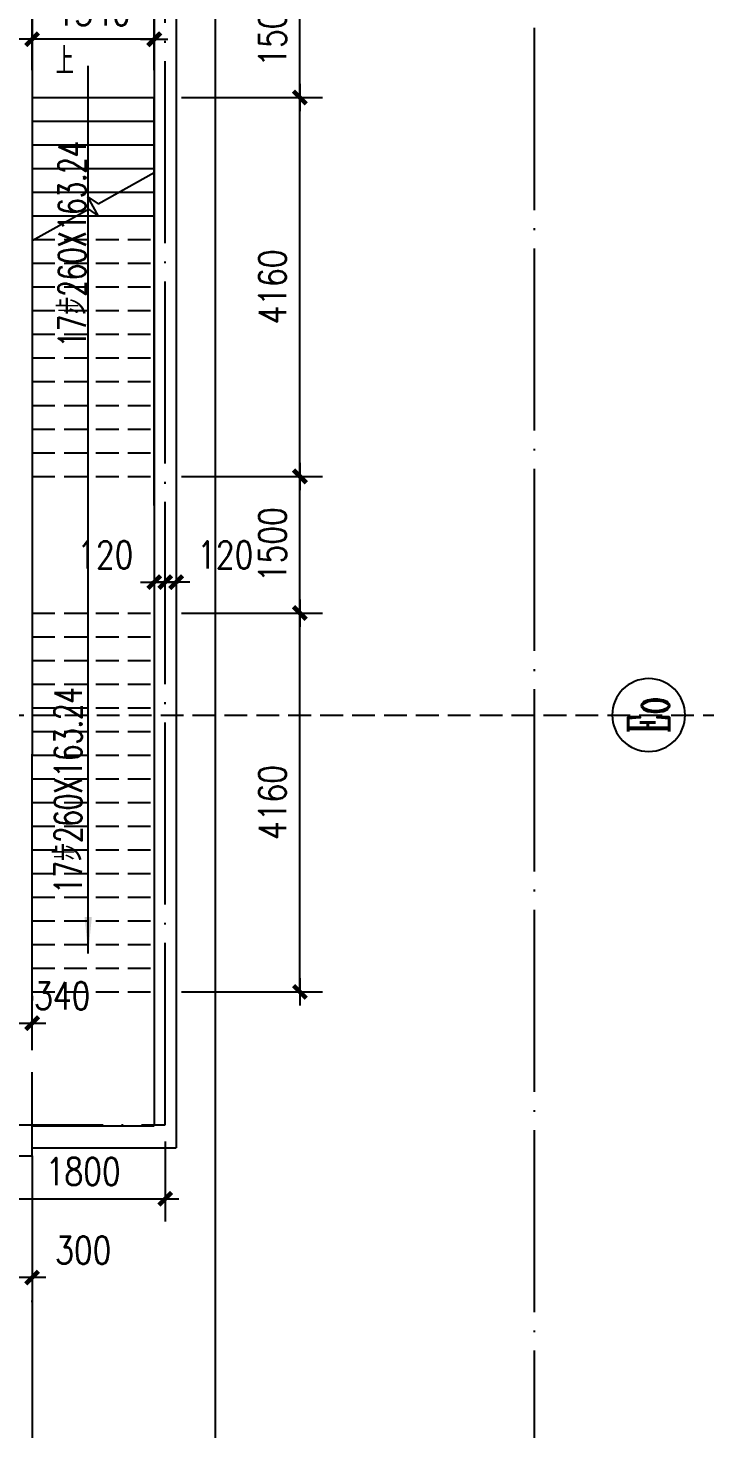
# Model space of a CAD drawing. Extents: x 634182 to 802382, y -1101880 to -864080.
# Drawn here: x 758757 to 766182, y -1009104 to -993724 of the extents above; entities that cross this region are included whole.
import ezdxf
from ezdxf.enums import TextEntityAlignment as Align

# ---------------------------------------------------------------- set-up
doc = ezdxf.new("R2010")
doc.units = 0
doc.header["$LTSCALE"] = 1000
doc.header["$MEASUREMENT"] = 0
doc.linetypes.add('DASH', pattern=[0.35, 0.25, -0.1])
doc.linetypes.add('DOTE', pattern=[2.42, 2, -0.2, 0.02, -0.2])
doc.layers.get('0').update_dxf_attribs({"linetype": 'CONTINUOUS'})
doc.layers.get('DEFPOINTS').update_dxf_attribs({"linetype": 'CONTINUOUS'})
for name, color, linetype in [('AXIS', 3, 'CONTINUOUS'), ('AXIS_TEXT', 7, 'CONTINUOUS'), ('DOTE', 1, 'DOTE'), ('LU', 4, 'CONTINUOUS'), ('PUB_DIM', 3, 'CONTINUOUS'), ('STAIR', 2, 'CONTINUOUS'), ('WALL', 191, 'CONTINUOUS')]:
    doc.layers.add(name, color=color, linetype=linetype)
doc.styles.add('_Z', font='romans', dxfattribs={"width": 0.7, "bigfont": 'Z'})
doc.styles.add('COMPLEX', font='COMPLEX')
doc.styles.add('DIM_FONT', font='simplex.shx', dxfattribs={"width": 0.8})
doc.dimstyles.new('AXIS', dxfattribs={"dimtxt": 300, "dimasz": 1, "dimexe": 250, "dimexo": 300, "dimgap": 150, "dimtad": 1, "dimdec": 0, "dimzin": 0, "dimdsep": 46, "dimtxsty": 'DIM_FONT', "dimblk": '_DIMX', "dimblk1": '_DIMX', "dimblk2": '_DIMX', "dimcen": 2.5, "dimse1": 1, "dimse2": 1, "dimclrt": 7, "dimadec": 0, "dimazin": 0, "dimtfac": 1, "dimtdec": 0, "dimtix": 1, "dimtmove": 2, "dimatfit": 3, "dimldrblk": '_DIMX', "dimfxl": 0, "dimtolj": 1, "dimtzin": 0, "dimarcsym": 0})
doc.dimstyles.new('DIMN', dxfattribs={"dimtxt": 300, "dimasz": 1, "dimexe": 250, "dimexo": 300, "dimgap": 150, "dimtad": 1, "dimdec": 0, "dimzin": 0, "dimdsep": 46, "dimtxsty": 'DIM_FONT', "dimblk": '_DIMX', "dimblk1": '_DIMX', "dimblk2": '_DIMX', "dimcen": 2.5, "dimclrt": 7, "dimadec": 0, "dimazin": 0, "dimtfac": 1, "dimtdec": 0, "dimtix": 1, "dimtmove": 2, "dimatfit": 3, "dimldrblk": '_DIMX', "dimfxl": 0, "dimtolj": 1, "dimtzin": 0, "dimarcsym": 0})

# ---------------------------------------------------------------- blocks, each defined once
blk = doc.blocks.new('_DIMX')
blk.add_line((-150, 0), (150, 0))
at = {"const_width": 50}
blk.add_lwpolyline([(-70, -70), (70, 70)], dxfattribs=at)
blk = doc.blocks.new('_AXISO')
blk.add_circle((0, 0), 0.5)
at = {"layer": 'AXIS_TEXT', "style": 'COMPLEX', "width": 1.041667}
blk.add_attdef('A', text='', height=0.56, dxfattribs=at).set_placement((-0.25, -0.28), (0.25, -0.28), align=Align.FIT)
blk = doc.blocks.new('*D1560')
at = {"color": 0, "linetype": 'ByBlock'}
for p, q in [((758501, -1007442), (758500, -1007442)), ((758802, -1007442), (758502, -1007442)), ((758802, -1007442), (758502, -1007442)), ((758803, -1007442), (758804, -1007442)), ((758502, -1007712), (758502, -1007692)), ((758802, -1007712), (758802, -1007692))]:
    blk.add_line(p, q, dxfattribs=at)
at = {"layer": 'DEFPOINTS', "color": 0, "linetype": 'ByBlock'}
for p in [(758502, -1007412), (758502, -1007442), (758802, -1007412)]:
    blk.add_point(p, dxfattribs=at)
at = {"color": 0, "linetype": 'ByBlock'}
blk.add_blockref('_DIMX', (758502, -1007442), dxfattribs=at)
at = {"color": 0, "linetype": 'ByBlock', "rotation": 180}
blk.add_blockref('_DIMX', (758802, -1007442), dxfattribs=at)
at = {"color": 7, "linetype": 'ByBlock', "insert": (759363, -1007142), "char_height": 300, "attachment_point": 5, "style": 'DIM_FONT'}
blk.add_mtext('\\A1;300', dxfattribs=at)
blk = doc.blocks.new('*D1757')
at = {"color": 0, "linetype": 'ByBlock'}
for p, q in [((758802, -994186), (758802, -993597)), ((760142, -994186), (760142, -993597)), ((760141, -993847), (758803, -993847))]:
    blk.add_line(p, q, dxfattribs=at)
at = {"layer": 'DEFPOINTS', "color": 0, "linetype": 'ByBlock'}
for p in [(758802, -993847), (758802, -994486), (760142, -994486)]:
    blk.add_point(p, dxfattribs=at)
at = {"color": 0, "linetype": 'ByBlock', "rotation": 180}
blk.add_blockref('_DIMX', (758802, -993847), dxfattribs=at)
at = {"color": 0, "linetype": 'ByBlock'}
blk.add_blockref('_DIMX', (760142, -993847), dxfattribs=at)
at = {"color": 7, "linetype": 'ByBlock', "insert": (759472, -993547), "char_height": 300, "attachment_point": 5, "style": 'DIM_FONT'}
blk.add_mtext('\\A1;1340', dxfattribs=at)
blk = doc.blocks.new('*D1761')
at = {"color": 0, "linetype": 'ByBlock'}
for p, q in [((760261, -999807), (760260, -999807)), ((760382, -999807), (760262, -999807)), ((760382, -999807), (760262, -999807)), ((760383, -999807), (760384, -999807))]:
    blk.add_line(p, q, dxfattribs=at)
at = {"layer": 'DEFPOINTS', "color": 0, "linetype": 'ByBlock'}
for p in [(760262, -998807), (760382, -998807), (760262, -999807)]:
    blk.add_point(p, dxfattribs=at)
at = {"color": 0, "linetype": 'ByBlock'}
blk.add_blockref('_DIMX', (760262, -999807), dxfattribs=at)
at = {"color": 0, "linetype": 'ByBlock', "rotation": 180}
blk.add_blockref('_DIMX', (760382, -999807), dxfattribs=at)
at = {"color": 7, "linetype": 'ByBlock', "insert": (760920, -999507), "char_height": 300, "attachment_point": 5, "style": 'DIM_FONT'}
blk.add_mtext('\\A1;120', dxfattribs=at)
blk = doc.blocks.new('*D1762')
at = {"color": 0, "linetype": 'ByBlock'}
for p, q in [((760141, -999807), (760140, -999807)), ((760262, -999807), (760142, -999807)), ((760262, -999807), (760142, -999807)), ((760263, -999807), (760264, -999807))]:
    blk.add_line(p, q, dxfattribs=at)
at = {"layer": 'DEFPOINTS', "color": 0, "linetype": 'ByBlock'}
for p in [(760142, -998807), (760262, -998807), (760142, -999807)]:
    blk.add_point(p, dxfattribs=at)
at = {"color": 0, "linetype": 'ByBlock'}
blk.add_blockref('_DIMX', (760142, -999807), dxfattribs=at)
at = {"color": 0, "linetype": 'ByBlock', "rotation": 180}
blk.add_blockref('_DIMX', (760262, -999807), dxfattribs=at)
at = {"color": 7, "linetype": 'ByBlock', "insert": (759604, -999507), "char_height": 300, "attachment_point": 5, "style": 'DIM_FONT'}
blk.add_mtext('\\A1;120', dxfattribs=at)
blk = doc.blocks.new('_ARROW')
blk.add_solid([(0, 0), (-1, 0.1), (-1, -0.1)])

msp = doc.modelspace()

# ---------------------------------------------------------------- linework, layer by layer
at = {"layer": 'DOTE'}
for p, q in [((760262.048, -1005766.093), (760262.048, -902577.649)), ((755162.048, -1005766.093), (760262.048, -1005766.093))]:
    msp.add_line(p, q, dxfattribs=at)
at = {"layer": 'DOTE', "linetype": 'DASH'}
msp.add_line((758462.048, -1001266.093), (777273.594, -1001266.093), dxfattribs=at)
at = {"layer": 'LU', "linetype": 'DOTE'}
msp.add_line((764312.048, -1017502.68), (764312.048, -964251.468), dxfattribs=at)
at = {"layer": 'LU'}
msp.add_line((760812.048, -1017502.68), (760812.048, -988816.093), dxfattribs=at)
at = {"layer": 'PUB_DIM'}
msp.add_lwpolyline([(759416.942, -1003882.733), (759416.942, -994139.665)], dxfattribs=at)
at = {"layer": 'STAIR'}
for p, q in [((758802.048, -994486.093), (760142.048, -994486.093)), ((760142.048, -998966.093), (760142.048, -994486.093)), ((758802.048, -994746.093), (760142.048, -994746.093)), ((758802.048, -995006.093), (760142.048, -995006.093)), ((758802.048, -995266.093), (760142.048, -995266.093)), ((759524.504, -995653.483), (760142.048, -995310.598)), ((758802.048, -995526.093), (760142.048, -995526.093)), ((758802.048, -996054.619), (759419.591, -995711.734)), ((759530.3, -995787.521), (759413.796, -995577.696)), ((759413.796, -995577.696), (759524.504, -995653.483)), ((759419.591, -995711.734), (759530.3, -995787.521)), ((758802.048, -995786.093), (760142.048, -995786.093))]:
    msp.add_line(p, q, dxfattribs=at)
at = {"layer": 'STAIR', "linetype": 'DASH'}
for p, q in [((758802.048, -996046.093), (760142.048, -996046.093)), ((758802.048, -996306.093), (760142.048, -996306.093)), ((758802.048, -996566.093), (760142.048, -996566.093)), ((758802.048, -996826.093), (760142.048, -996826.093)), ((758802.048, -997086.093), (760142.048, -997086.093)), ((758802.048, -997346.093), (760142.048, -997346.093)), ((758802.048, -997606.093), (760142.048, -997606.093)), ((758802.048, -997866.093), (760142.048, -997866.093)), ((758802.048, -998126.093), (760142.048, -998126.093)), ((758802.048, -998386.093), (760142.048, -998386.093)), ((758802.048, -998646.093), (760142.048, -998646.093)), ((758802.048, -1000146.093), (760142.048, -1000146.093)), ((758802.048, -1000406.093), (760142.048, -1000406.093)), ((758802.048, -1000666.093), (760142.048, -1000666.093)), ((758802.048, -1000926.093), (760142.048, -1000926.093)), ((758802.048, -1001186.093), (760142.048, -1001186.093)), ((758802.048, -1001446.093), (760142.048, -1001446.093)), ((758802.048, -1001706.093), (760142.048, -1001706.093)), ((758802.048, -1001966.093), (760142.048, -1001966.093)), ((758802.048, -1002226.093), (760142.048, -1002226.093)), ((758802.048, -1002486.093), (760142.048, -1002486.093)), ((758802.048, -1002746.093), (760142.048, -1002746.093)), ((758802.048, -1003006.093), (760142.048, -1003006.093)), ((758802.048, -1003266.093), (760142.048, -1003266.093)), ((758802.048, -1003526.093), (760142.048, -1003526.093)), ((758802.048, -1003786.093), (760142.048, -1003786.093)), ((758802.048, -1004046.093), (760142.048, -1004046.093)), ((758802.048, -1004306.093), (760142.048, -1004306.093))]:
    msp.add_line(p, q, dxfattribs=at)
at = {"layer": 'WALL'}
for p, q in [((760382.048, -992746.093), (760382.048, -1006016.093)), ((758802.048, -992986.093), (758802.048, -1001696.093)), ((760142.048, -992986.093), (760142.048, -1005776.093)), ((758802.048, -1004946.093), (758802.048, -1001696.093)), ((758802.048, -1006106.093), (758802.048, -1005186.093)), ((758802.048, -1005776.093), (760142.048, -1005776.093)), ((758802.048, -1006016.093), (760382.048, -1006016.093)), ((755502.048, -1006106.093), (758802.048, -1006106.093)), ((758802.048, -1006106.093), (758802.048, -1021983.74))]:
    msp.add_line(p, q, dxfattribs=at)

# ---------------------------------------------------------------- block references
at = {"layer": 'AXIS'}
ref = msp.add_blockref('_AXISO', (765565.44, -1001266.093), dxfattribs=dict(at, xscale=-800, yscale=800, zscale=800, rotation=90.00000000000001))
ref.add_attrib('A', 'Eo', dxfattribs={"layer": 'AXIS_TEXT', "height": 448, "rotation": 90, "style": 'COMPLEX', "width": 0.535714}).set_placement((765789.44, -1001466.093), (765789.44, -1001066.093), align=Align.FIT)
at = {"layer": 'PUB_DIM', "xscale": 400, "yscale": 400, "zscale": 400, "rotation": 270}
msp.add_blockref('_ARROW', (759416.942, -1003882.733), dxfattribs=at)

# ---------------------------------------------------------------- texts
at = {"style": '_Z', "width": 0.7}
for s, rotation, p in [('上', 360, (759059.813, -994235.517)), ('17步260X163.24', 90, (759391.475, -997231.982)), ('17步260X163.24', 90, (759346.119, -1003229.474))]:
    msp.add_text(s, height=300, rotation=rotation, dxfattribs=at).set_placement(p)

# ---------------------------------------------------------------- dimensions: what is measured, and where the dimension line sits
at = {"layer": 'PUB_DIM'}
for p1, p2 in [((760142.048, -994486.097), (760142.048, -992986.097)), ((760142.048, -998646.093), (760142.048, -994486.097)), ((760142.048, -1000146.097), (760142.048, -998646.093)), ((760142.048, -1004306.097), (760142.048, -1000146.097))]:
    msp.add_aligned_dim(p1=p1, p2=p2, distance=-1596.713, dimstyle='DIMN', dxfattribs=at).render()
dim = msp.add_aligned_dim(p1=(760142.049, -994486.093), p2=(758802.049, -994486.093), distance=-639.025, dimstyle='DIMN', dxfattribs=at)
dim.commit()
dim.dimension.update_dxf_attribs({"geometry": '*D1757', "text_midpoint": (759472.049, -993547.068)})
for base, p1, p2, picture, middle in [((760142.048, -999807.271), (760262.048, -998807.271), (760142.048, -998807.271), '*D1762', (759604.333, -999507.271)), ((760262.048, -999807.271), (760382.048, -998807.271), (760262.048, -998807.271), '*D1761', (760919.762, -999507.271))]:
    dim = msp.add_linear_dim(base=base, p1=p1, p2=p2, angle=180, dimstyle='AXIS', dxfattribs=at)
    dim.commit()
    dim.dimension.update_dxf_attribs({"geometry": picture, "text_midpoint": middle, "dimtype": 129})
msp.add_linear_dim(base=(758802.048, -1004648.925), p1=(758462.048, -1004648.925), p2=(758802.048, -1004648.925), angle=0, location=(759132.048, -1004348.925), dimstyle='DIMN', dxfattribs=at).render()
msp.add_aligned_dim(p1=(758462.045, -1005947.417), p2=(760262.045, -1005947.417), distance=-628.521, dimstyle='DIMN', override={"dimexo": 0, "dimsah": 1}, dxfattribs=at).render()
at = {"layer": 'PUB_DIM', "ltscale": 1500}
dim = msp.add_linear_dim(base=(758502.051, -1007441.843), p1=(758802.051, -1007412.204), p2=(758502.051, -1007412.204), angle=180, dimstyle='DIMN', dxfattribs=at)
dim.commit()
dim.dimension.update_dxf_attribs({"geometry": '*D1560', "text_midpoint": (759362.623, -1007141.843), "dimtype": 129})

doc.saveas('drawing.dxf')
